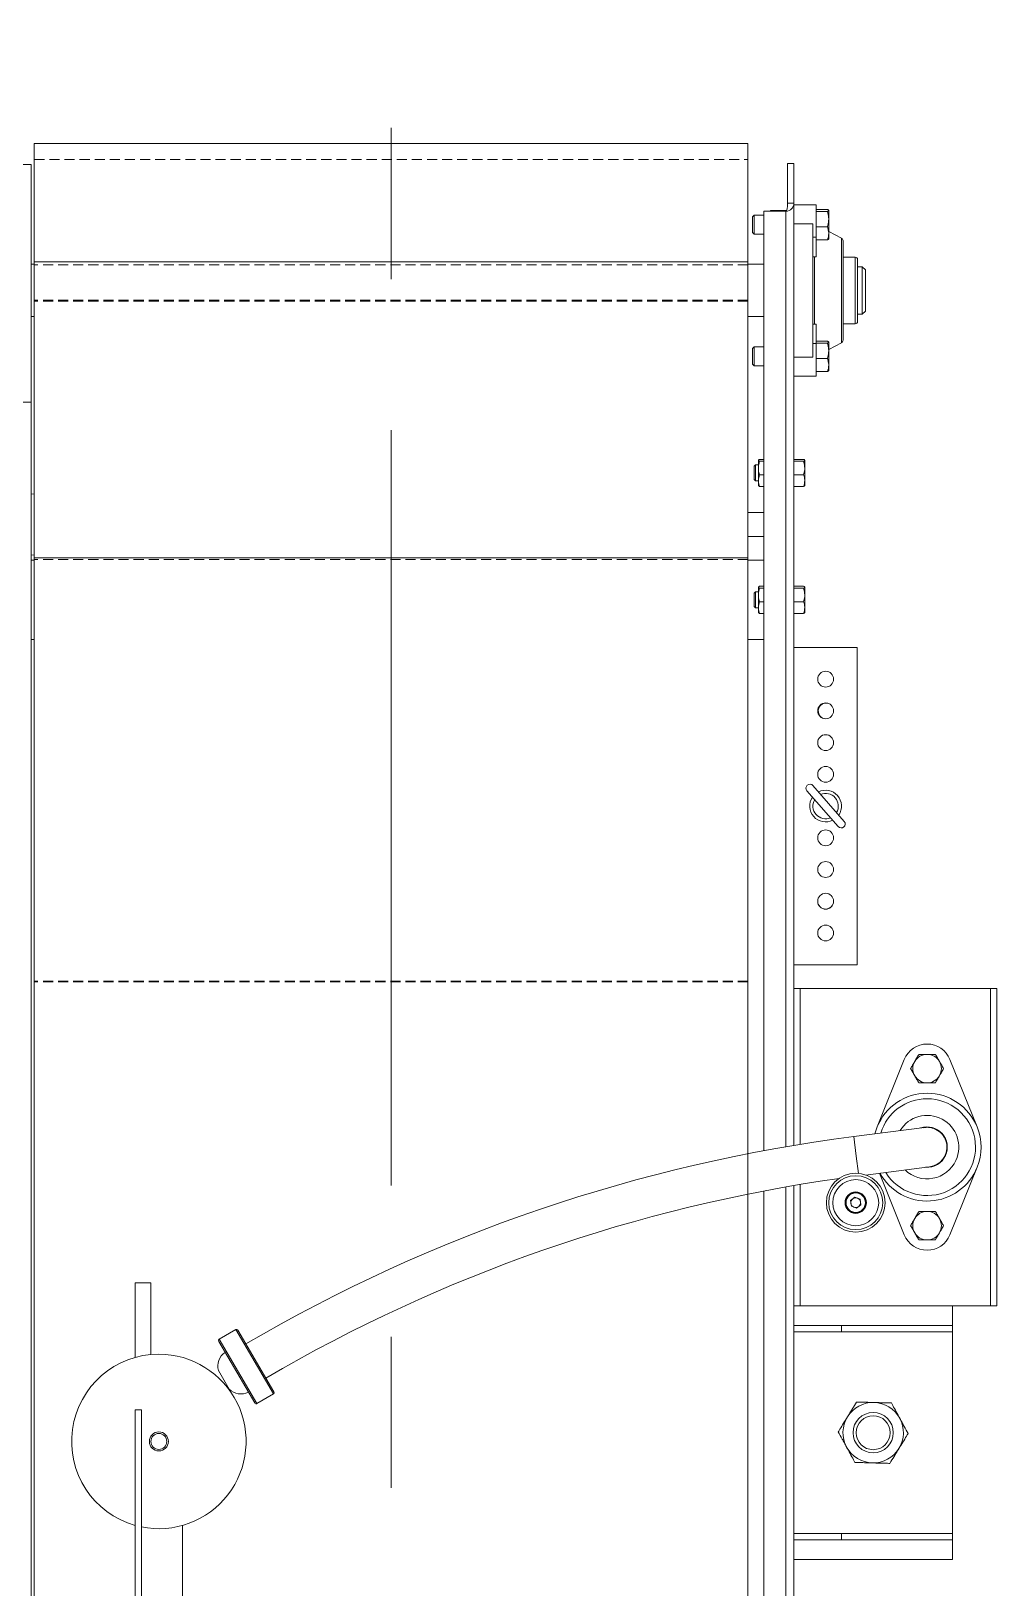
# Model space of a CAD drawing. Header units: millimetres. Extents: x 3220 to 226993, y 817 to 176024.
# Drawn here: x 52573 to 53182, y 147800 to 148781 of the extents above; entities that cross this region are included whole.
import ezdxf

# ---------------------------------------------------------------- set-up
doc = ezdxf.new("R2010")
doc.units = ezdxf.units.MM
doc.linetypes.add('AXES', pattern=[50.8, 31.75, -6.35, 6.35, -6.35])
doc.linetypes.add('HIDDEN', pattern=[9.525, 6.35, -3.175])
doc.layers.add('Axe', color=1, linetype='AXES', lineweight=9)

# ---------------------------------------------------------------- blocks, each defined once
blk = doc.blocks.new('Level 0m')
at = {"layer": 'Axe', "ltscale": 15}
blk.add_line((12000, -24500), (12000, -30500), dxfattribs=at)
blk = doc.blocks.new('dikiş bantı üst')
at = {"color": 7, "linetype": 'Continuous', "lineweight": 15}
for p, q in [((2370.09, 3265.96), (2370.09, 3241.96)), ((2520.09, 3265.96), (2520.09, 3241.96)), ((2431.46, 3239.96), (2357.04, 3239.96)), ((2357.04, 3239.96), (2357.04, 2789.96)), ((2520.09, 3241.96), (2370.09, 3241.96)), ((2431.46, 2789.96), (2431.46, 3239.96)), ((2618.09, 3239.96), (2431.46, 3239.96)), ((2433.09, 3241.96), (2433.09, 3239.96)), ((2466.09, 3239.96), (2466.09, 3241.96)), ((2520.09, 3241.96), (3345.09, 3241.96)), ((2578, 3241.96), (2577.72, 3239.96)), ((2616.47, 3239.96), (2616.18, 3241.96)), ((3345.09, 3239.96), (2618.09, 3239.96)), ((2618.09, 2789.96), (2618.09, 3239.96)), ((2619.59, 3239.96), (2619.59, 3241.96)), ((2669.59, 3241.96), (2669.59, 3239.96)), ((3122.18, 3176.4), (3075.09, 3176.4)), ((3075.09, 3166.4), (3075.09, 3176.4)), ((3505.09, 3176.4), (3155.09, 3176.4)), ((3155.09, 3172.4), (3155.09, 3176.4)), ((3505.09, 3172.4), (3155.09, 3172.4)), ((3120.32, 3166.4), (3075.09, 3166.4)), ((3228.01, 3146.4), (3432.18, 3146.4)), ((3110.67, 3123.3), (3104.6, 3112.94)), ((3112.04, 3123.65), (3150.86, 3100.91)), ((3142.08, 3117.07), (3130.43, 3123.89)), ((3104.96, 3111.57), (3143.79, 3088.83)), ((3145.16, 3089.18), (3151.22, 3099.54)), ((2431.46, 2789.96), (2357.04, 2789.96)), ((2403.06, 2786.96), (2402.09, 2786)), ((2406.17, 2786.96), (2403.06, 2786.96)), ((2413.13, 2786.96), (2406.17, 2786.96)), ((2414.09, 2786), (2413.13, 2786.96)), ((2618.09, 2789.96), (2431.46, 2789.96)), ((2433.09, 2789.96), (2433.09, 2779.96)), ((2466.09, 2779.96), (2466.09, 2789.96)), ((2486.06, 2786.96), (2485.09, 2786)), ((2489.17, 2786.96), (2486.06, 2786.96)), ((2496.13, 2786.96), (2489.17, 2786.96)), ((2497.09, 2786), (2496.13, 2786.96)), ((2589.59, 2789.96), (2589.59, 2779.96)), ((2604.59, 2779.96), (2604.59, 2789.96)), ((2993.72, 2789.96), (2618.09, 2789.96)), ((2619.59, 2789.96), (2619.59, 2779.96)), ((2669.59, 2789.96), (2669.59, 2779.96)), ((5239.84, 2789.96), (3019.21, 2789.96)), ((2399.59, 2765.96), (2399.59, 2779.96)), ((2991.81, 2779.96), (2399.59, 2779.96)), ((2402.09, 2786), (2402.09, 2779.96)), ((2405.8, 2786), (2402.09, 2786)), ((2414.09, 2786), (2405.8, 2786)), ((2414.09, 2779.96), (2414.09, 2786)), ((2485.09, 2786), (2485.09, 2779.96)), ((2488.8, 2786), (2485.09, 2786)), ((2497.09, 2786), (2488.8, 2786)), ((2497.09, 2779.96), (2497.09, 2786)), ((2556.05, 2782.65), (2556.05, 2779.96)), ((2561.54, 2783.36), (2556.66, 2783.36)), ((2557.27, 2782.65), (2557.27, 2779.96)), ((2560.42, 2785.96), (2559.59, 2785.13)), ((2559.59, 2785.13), (2559.59, 2783.36)), ((2569.59, 2785.13), (2559.59, 2785.13)), ((2568.76, 2785.96), (2560.42, 2785.96)), ((2569.47, 2783.36), (2561.54, 2783.36)), ((2565.81, 2782.65), (2565.81, 2779.96)), ((2569.59, 2785.13), (2568.76, 2785.96)), ((2569.47, 2783.36), (2572.59, 2783.36)), ((2569.59, 2783.36), (2569.59, 2785.13)), ((2573.13, 2782.65), (2573.13, 2779.96)), ((2636.05, 2782.65), (2636.05, 2779.96)), ((2641.54, 2783.36), (2636.66, 2783.36)), ((2637.27, 2782.65), (2637.27, 2779.96)), ((2640.42, 2785.96), (2639.59, 2785.13)), ((2639.59, 2785.13), (2639.59, 2783.36)), ((2649.59, 2785.13), (2639.59, 2785.13)), ((2648.76, 2785.96), (2640.42, 2785.96)), ((2649.47, 2783.36), (2641.54, 2783.36)), ((2645.81, 2782.65), (2645.81, 2779.96)), ((2649.59, 2785.13), (2648.76, 2785.96)), ((2649.47, 2783.36), (2652.59, 2783.36)), ((2649.59, 2783.36), (2649.59, 2785.13)), ((2653.13, 2782.65), (2653.13, 2779.96)), ((3963.59, 2779.96), (3017.25, 2779.96)), ((2399.09, 2775.76), (2399.59, 2775.76)), ((2399.59, 2775.09), (2399.09, 2774.96)), ((2399.09, 2765.76), (2399.09, 2774.96)), ((2369.59, 2764.96), (2394.59, 2764.96)), ((2369.59, 2760.96), (2369.59, 2764.96)), ((2369.59, 2760.96), (2394.59, 2760.96)), ((2394.59, 2760.96), (2394.59, 2764.96)), ((2674.59, 2760.96), (2394.59, 2760.96)), ((2395.59, 2748.96), (2395.59, 2760.96)), ((2407.59, 2748.96), (2407.59, 2760.96)), ((2491.59, 2748.96), (2491.59, 2760.96)), ((2503.59, 2748.96), (2503.59, 2760.96)), ((2556.05, 2760.96), (2556.05, 2754.82)), ((2557.27, 2760.96), (2557.27, 2754.82)), ((2565.81, 2760.96), (2565.81, 2754.82)), ((2573.13, 2760.96), (2573.13, 2754.82)), ((2636.05, 2760.96), (2636.05, 2754.82)), ((2637.27, 2760.96), (2637.27, 2754.82)), ((2645.81, 2760.96), (2645.81, 2754.82)), ((2653.13, 2760.96), (2653.13, 2754.82)), ((2874.59, 2760.96), (2674.59, 2760.96)), ((2674.59, 2760.96), (2674.59, 2720.96)), ((2874.59, 2760.96), (2874.59, 2720.96)), ((2988.46, 2760.96), (2874.59, 2760.96)), ((2889.59, 2760.96), (2988.46, 2760.96)), ((2889.59, 2760.96), (2889.59, 2756.96)), ((5219.59, 2760.96), (3013.81, 2760.96)), ((3013.81, 2760.96), (3089.59, 2760.96)), ((3089.59, 2760.96), (3089.59, 2756.96)), ((3102.09, 2730.96), (3102.09, 2760.96)), ((3106.09, 2730.96), (3106.09, 2760.96)), ((3106.09, 2660.96), (3106.09, 2760.96)), ((3233.09, 2730.96), (3233.09, 2760.96)), ((3233.09, 2660.96), (3233.09, 2760.96)), ((3237.09, 2730.96), (3237.09, 2760.96)), ((3249.59, 2760.96), (3249.59, 2660.96)), ((2395.59, 2748.96), (2395.59, 2746.96)), ((2491.59, 2748.96), (2407.59, 2748.96)), ((2416.08, 2746.96), (2416.08, 2748.96)), ((2428.36, 2746.96), (2428.36, 2748.96)), ((2470.83, 2746.96), (2470.83, 2748.96)), ((2483.11, 2746.96), (2483.11, 2748.96)), ((2503.59, 2746.96), (2503.59, 2748.96)), ((2556.66, 2754.11), (2561.54, 2754.11)), ((2561.54, 2754.11), (2569.47, 2754.11)), ((2569.47, 2754.11), (2572.59, 2754.11)), ((2636.66, 2754.11), (2641.54, 2754.11)), ((2641.54, 2754.11), (2649.47, 2754.11)), ((2649.47, 2754.11), (2652.59, 2754.11)), ((2761.66, 2748.96), (2784.23, 2729.2)), ((2787.52, 2732.96), (2764.95, 2752.72)), ((2889.59, 2756.96), (2987.8, 2756.96)), ((2889.59, 2636.97), (2889.59, 2756.96)), ((3013.14, 2756.96), (3089.59, 2756.96)), ((3089.59, 2636.97), (3089.59, 2756.96)), ((2416.08, 2746.96), (2395.59, 2746.96)), ((2398.49, 2746.96), (2398.49, 2739.81)), ((2404.66, 2739.01), (2399.17, 2739.01)), ((2399.85, 2746.96), (2399.85, 2739.81)), ((2404.66, 2739.01), (2413.58, 2739.01)), ((2409.46, 2746.96), (2409.46, 2739.81)), ((2412.33, 2739.01), (2416.53, 2731.03)), ((2413.58, 2739.01), (2417.09, 2739.01)), ((2428.36, 2746.96), (2416.08, 2746.96)), ((2417.7, 2746.96), (2417.7, 2739.81)), ((2483.11, 2746.96), (2470.83, 2746.96)), ((2481.49, 2746.96), (2481.49, 2739.81)), ((2487.66, 2739.01), (2482.17, 2739.01)), ((2482.65, 2731.03), (2486.86, 2739.01)), ((2482.85, 2746.96), (2482.85, 2739.81)), ((2503.59, 2746.96), (2483.11, 2746.96)), ((2487.66, 2739.01), (2496.58, 2739.01)), ((2492.46, 2746.96), (2492.46, 2739.81)), ((2496.58, 2739.01), (2500.09, 2739.01)), ((2500.7, 2746.96), (2500.7, 2739.81)), ((2480.89, 2729.96), (2418.3, 2729.96)), ((2428.59, 2729.96), (2428.59, 2722.26)), ((2470.59, 2722.26), (2470.59, 2729.96)), ((3106.09, 2730.96), (3102.09, 2730.96)), ((3102.09, 2730.96), (3102.09, 2660.96)), ((3106.09, 2730.96), (3106.09, 2660.96)), ((3237.09, 2730.96), (3233.09, 2730.96)), ((3233.09, 2660.96), (3233.09, 2730.96)), ((3237.09, 2730.96), (3237.09, 2660.96)), ((2469.09, 2720.76), (2430.09, 2720.76)), ((2434.59, 2720.76), (2434.59, 2717.86)), ((2464.59, 2717.86), (2464.59, 2720.76)), ((2874.59, 2720.96), (2674.59, 2720.96)), ((2982.9, 2723.18), (2977.19, 2678.55)), ((3023.31, 2725.24), (3021.11, 2722.49)), ((3022.4, 2719.21), (3021.11, 2722.49)), ((3022.4, 2719.21), (3025.88, 2718.68)), ((3023.31, 2725.24), (3026.79, 2724.71)), ((3025.88, 2718.68), (3028.07, 2721.43)), ((3026.79, 2724.71), (3028.07, 2721.43)), ((2434.59, 2717.86), (2436.59, 2715.86)), ((2434.59, 2717.86), (2464.59, 2717.86)), ((2462.59, 2715.86), (2436.59, 2715.86)), ((2462.59, 2715.86), (2464.59, 2717.86)), ((2976.89, 2708.5), (2934.3, 2691.34)), ((3001.99, 2675.37), (3007.16, 2715.77)), ((3044.89, 2691.34), (3006.04, 2706.99)), ((2977.25, 2677.64), (2977.41, 2679.37)), ((2934.3, 2662.58), (2976.89, 2645.42)), ((3002.3, 2645.42), (3044.89, 2662.58)), ((3102.09, 2660.96), (3089.59, 2660.96)), ((3106.09, 2660.96), (3102.09, 2660.96)), ((3233.09, 2660.96), (3106.09, 2660.96)), ((3106.09, 2660.96), (3106.09, 2660.96)), ((3237.09, 2660.96), (3233.09, 2660.96)), ((3233.09, 2660.96), (3233.09, 2660.96)), ((3249.59, 2660.96), (3237.09, 2660.96)), ((3089.59, 2636.97), (2889.59, 2636.97)), ((2889.59, 2636.97), (2889.59, 2632.96)), ((3089.59, 2632.96), (2889.59, 2632.96)), ((3089.59, 2632.96), (3089.59, 2636.97))]:
    blk.add_line(p, q, dxfattribs=at)
at = {"color": 7, "linetype": 'HIDDEN', "lineweight": 0}
for p, q in [((2357.04, 3239.96), (2456.4, 3239.96)), ((2455.66, 3239.96), (2367.04, 3239.96)), ((2367.04, 3239.96), (2367.04, 2789.96)), ((2433.42, 2789.96), (2433.42, 3239.96)), ((2619.11, 3239.96), (2433.42, 3239.96)), ((2455.66, 3239.96), (2884.88, 3239.96)), ((2455.66, 2789.96), (2455.66, 3239.96)), ((2456.4, 3239.96), (2885.31, 3239.96)), ((2456.4, 2789.96), (2456.4, 3239.96)), ((5239.07, 3239.96), (2619.11, 3239.96)), ((2619.11, 2789.96), (2619.11, 3239.96)), ((2884.88, 3239.96), (5094.52, 3239.96)), ((2884.88, 2789.96), (2884.88, 3239.96)), ((2885.31, 3239.96), (5124.9, 3239.96)), ((2885.31, 2789.96), (2885.31, 3239.96)), ((2357.04, 2789.96), (2456.4, 2789.96)), ((2455.66, 2789.96), (2367.04, 2789.96)), ((2619.11, 2789.96), (2433.42, 2789.96)), ((2455.66, 2789.96), (2884.88, 2789.96)), ((2456.4, 2789.96), (2885.31, 2789.96)), ((5239.07, 2789.96), (2619.11, 2789.96)), ((2884.88, 2789.96), (5094.52, 2789.96)), ((2885.31, 2789.96), (5124.9, 2789.96)), ((3019.21, 2789.96), (2993.72, 2789.96))]:
    blk.add_line(p, q, dxfattribs=at)
at = {"color": 8, "linetype": 'Continuous', "lineweight": 15}
for p, q in [((3110.67, 3123.3), (3151.22, 3099.54)), ((3104.6, 3112.94), (3145.16, 3089.18)), ((2989.3, 2765.96), (2399.59, 2765.96)), ((3963.59, 2765.96), (3014.68, 2765.96)), ((2470.83, 2747.89), (2428.36, 2747.89)), ((2416.53, 2731.03), (2482.65, 2731.03)), ((2428.59, 2722.26), (2470.59, 2722.26)), ((2982.9, 2723.18), (2995.3, 2721.6)), ((2995.3, 2721.6), (3006.18, 2720.21))]:
    blk.add_line(p, q, dxfattribs=at)
at = {"color": 7, "linetype": 'Continuous', "lineweight": 15, "flags": 128}
blk.add_lwpolyline([(2981.2, 2709.91), (2979.96, 2709.57), (2976.89, 2708.5)], dxfattribs=at)
at = {"color": 7, "linetype": 'Continuous', "lineweight": 15}
for centre, radius in [((3175.09, 3161.4), 6), ((3175.09, 3161.4), 5), ((2694.59, 2740.96), 5), ((2714.59, 2740.96), 5), ((2734.59, 2740.96), 5), ((2754.59, 2740.96), 5), ((2794.59, 2740.96), 5), ((2814.59, 2740.96), 5), ((2834.59, 2740.96), 5), ((2854.59, 2740.96), 5), ((3024.59, 2721.96), 18.5), ((3024.59, 2721.96), 17), ((3024.59, 2721.96), 14.5), ((3024.59, 2721.96), 6.75), ((3024.59, 2721.96), 6.5), ((3024.59, 2721.96), 6.1), ((3169.59, 2710.96), 12.7), ((3169.59, 2710.96), 10.7)]:
    blk.add_circle(centre, radius, dxfattribs=at)
for centre, radius, start, end in [((3175.09, 3161.4), 55, 15.82662, 180), ((3175.09, 3161.4), 55, 180, 11.53696), ((3111.53, 3122.79), 1, 59.63794, 149.63794), ((3127.58, 3113.99), 10.3, 73.97175, 146.97045), ((3105.46, 3112.44), 1, 149.63794, 239.63794), ((3134.83, 3109.74), 10.3, 332.30543, 45.30413), ((3987.22, 2594.74), 1012.5, 149.63794, 172.71186), ((3150.36, 3100.04), 1, 329.63794, 59.63794), ((3987.22, 2594.74), 987.5, 149.63794, 171.98177), ((3144.29, 3089.69), 1, 239.63794, 329.63794), ((2394.59, 2765.96), 5, 270, 0), ((2763.31, 2750.84), 2.5, 48.79225, 228.79225), ((2774.59, 2740.96), 10, 333.26976, 124.31473), ((2714.69, 2740.58), 5, 16.86443, 192.31385), ((2774.59, 2740.96), 10, 153.26976, 304.31473), ((2834.49, 2740.96), 5, 270, 89.42703), ((2418.3, 2731.96), 2, 207.75854, 270), ((2480.89, 2731.96), 2, 270, 332.24146), ((2785.88, 2731.08), 2.5, 228.79225, 48.79225), ((3169.59, 2710.96), 19.05, 61.55242, 121.55242), ((2430.09, 2722.26), 1.5, 180, 270), ((2469.09, 2722.26), 1.5, 270, 0), ((3024.59, 2721.96), 3.05, 141.41411, 201.41411), ((3024.59, 2721.96), 3.05, 201.41411, 261.41411), ((3024.59, 2721.96), 3.05, 81.41411, 141.41411), ((3024.59, 2721.96), 3.05, 261.41411, 321.41411), ((3024.59, 2721.96), 3.05, 21.41411, 81.41411), ((3024.59, 2721.96), 3.05, 321.41411, 21.41411), ((3169.59, 2710.96), 19.05, 121.55242, 181.55242), ((3169.59, 2710.96), 19.05, 1.55242, 61.55242), ((2989.59, 2676.96), 34, 111.9463, 248.0537), ((3169.59, 2710.96), 19.05, 181.55242, 241.55242), ((3169.59, 2710.96), 19.05, 301.55242, 1.55242), ((2989.59, 2676.96), 30.52, 106.89234, 180), ((2989.59, 2676.96), 30.52, 180, 58.53138), ((2989.59, 2676.96), 34, 291.9463, 61.14128), ((2940.09, 2676.96), 15.5, 111.9463, 248.0537), ((2989.59, 2676.96), 20, 121.39405, 294.64953), ((2989.59, 2676.96), 20, 294.64953, 44.02967), ((3039.09, 2676.96), 15.5, 291.9463, 68.0537), ((3169.59, 2710.96), 19.05, 241.55242, 301.55242), ((2940.09, 2676.96), 9, 120, 180), ((2940.09, 2676.96), 9, 60, 120), ((2940.09, 2676.96), 9, 0, 60), ((2989.59, 2676.96), 12.75, 161.34698, 294.64953), ((3039.09, 2676.96), 9, 120, 180), ((3039.09, 2676.96), 9, 60, 120), ((3039.09, 2676.96), 9, 0, 60), ((2940.09, 2676.96), 9, 180, 240), ((2940.09, 2676.96), 9, 240, 300), ((2940.09, 2676.96), 9, 300, 0), ((2989.59, 2676.96), 12.5, 172.71186, 262.71186), ((2989.59, 2676.96), 12.5, 172.71186, 262.71186), ((2989.59, 2676.96), 12.5, 262.71186, 352.71186), ((2989.59, 2676.96), 12.75, 294.64953, 4.07674), ((3039.09, 2676.96), 9, 180, 240), ((3039.09, 2676.96), 9, 240, 300), ((3039.09, 2676.96), 9, 300, 0), ((2989.59, 2676.96), 34, 248.0537, 291.9463)]:
    blk.add_arc(centre, radius, start, end, dxfattribs=at)
at = {"color": 8, "linetype": 'Continuous', "lineweight": 15}
for start, end in [(337.0022, 120.58229), (157.0022, 300.58229)]:
    blk.add_arc((2774.59, 2740.96), 8, start, end, dxfattribs=at)
at = {"color": 7, "linetype": 'Continuous', "lineweight": 15}
blk.add_ellipse((2394.59, 2765.96), major_axis=(5, 0), ratio=0.2, start_param=4.712389, end_param=6.283185, dxfattribs=at)
for points, knots in [([(2556.05, 2782.65), (2556.15, 2782.85), (2556.35, 2783.25), (2556.56, 2783.32), (2556.66, 2783.36)], [0, 0, 0, 0, 0.495458, 1, 1, 1, 1]), ([(2556.66, 2783.36), (2556.68, 2783.36), (2556.79, 2783.35), (2556.99, 2783.2), (2557.18, 2782.83), (2557.27, 2782.65)], [0, 0, 0, 0, 0.070086, 0.530782, 1, 1, 1, 1]), ([(2557.27, 2782.65), (2557.63, 2782.75), (2559.02, 2783.17), (2560.46, 2783.28), (2561.54, 2783.36)], [0, 0, 0, 0, 0.257551, 1, 1, 1, 1]), ([(2561.54, 2783.36), (2561.93, 2783.35), (2563.37, 2783.31), (2564.78, 2782.93), (2565.81, 2782.65)], [0, 0, 0, 0, 0.268634, 1, 1, 1, 1]), ([(2565.81, 2782.65), (2566.4, 2782.85), (2567.6, 2783.25), (2568.84, 2783.32), (2569.47, 2783.36)], [0, 0, 0, 0, 0.495458, 1, 1, 1, 1]), ([(2569.47, 2783.36), (2569.56, 2783.36), (2570.21, 2783.35), (2571.45, 2783.2), (2572.57, 2782.83), (2573.13, 2782.65)], [0, 0, 0, 0, 0.070086, 0.530782, 1, 1, 1, 1]), ([(2573.13, 2782.65), (2573.03, 2782.85), (2572.83, 2783.25), (2572.63, 2783.32), (2572.52, 2783.36)], [0, 0, 0, 0, 0.495458, 1, 1, 1, 1]), ([(2636.05, 2782.65), (2636.15, 2782.85), (2636.35, 2783.25), (2636.56, 2783.32), (2636.66, 2783.36)], [0, 0, 0, 0, 0.495458, 1, 1, 1, 1]), ([(2636.66, 2783.36), (2636.68, 2783.36), (2636.79, 2783.35), (2636.99, 2783.2), (2637.18, 2782.83), (2637.27, 2782.65)], [0, 0, 0, 0, 0.070086, 0.530782, 1, 1, 1, 1]), ([(2637.27, 2782.65), (2637.63, 2782.75), (2639.02, 2783.17), (2640.46, 2783.28), (2641.54, 2783.36)], [0, 0, 0, 0, 0.257551, 1, 1, 1, 1]), ([(2641.54, 2783.36), (2641.93, 2783.35), (2643.37, 2783.31), (2644.78, 2782.93), (2645.81, 2782.65)], [0, 0, 0, 0, 0.268634, 1, 1, 1, 1]), ([(2645.81, 2782.65), (2646.4, 2782.85), (2647.6, 2783.25), (2648.84, 2783.32), (2649.47, 2783.36)], [0, 0, 0, 0, 0.495458, 1, 1, 1, 1]), ([(2649.47, 2783.36), (2649.56, 2783.36), (2650.21, 2783.35), (2651.45, 2783.2), (2652.57, 2782.83), (2653.13, 2782.65)], [0, 0, 0, 0, 0.070086, 0.530782, 1, 1, 1, 1]), ([(2653.13, 2782.65), (2653.03, 2782.85), (2652.83, 2783.25), (2652.63, 2783.32), (2652.52, 2783.36)], [0, 0, 0, 0, 0.495458, 1, 1, 1, 1]), ([(2399.09, 2775.76), (2399.09, 2775.75), (2399.09, 2775.7), (2399.09, 2775.27), (2399.09, 2774.96)], [0, 0, 0, 0, 0.268634, 1, 1, 1, 1]), ([(2556.66, 2754.11), (2556.65, 2754.11), (2556.54, 2754.12), (2556.33, 2754.27), (2556.15, 2754.64), (2556.05, 2754.82)], [0, 0, 0, 0, 0.070086, 0.530782, 1, 1, 1, 1]), ([(2557.27, 2754.82), (2557.17, 2754.63), (2556.97, 2754.22), (2556.77, 2754.15), (2556.66, 2754.11)], [0, 0, 0, 0, 0.495458, 1, 1, 1, 1]), ([(2561.54, 2754.11), (2560.37, 2754.21), (2558.92, 2754.32), (2557.53, 2754.75), (2557.27, 2754.82)], [0, 0, 0, 0, 0.811304, 1, 1, 1, 1]), ([(2565.81, 2754.82), (2564.7, 2754.53), (2563.29, 2754.15), (2561.85, 2754.12), (2561.54, 2754.11)], [0, 0, 0, 0, 0.785622, 1, 1, 1, 1]), ([(2569.47, 2754.11), (2569.38, 2754.11), (2568.72, 2754.12), (2567.48, 2754.27), (2566.37, 2754.64), (2565.81, 2754.82)], [0, 0, 0, 0, 0.070086, 0.530782, 1, 1, 1, 1]), ([(2573.13, 2754.82), (2572.54, 2754.63), (2571.34, 2754.22), (2570.09, 2754.15), (2569.47, 2754.11)], [0, 0, 0, 0, 0.495458, 1, 1, 1, 1]), ([(2572.52, 2754.11), (2572.54, 2754.11), (2572.65, 2754.12), (2572.85, 2754.27), (2573.04, 2754.64), (2573.13, 2754.82)], [0, 0, 0, 0, 0.070086, 0.530782, 1, 1, 1, 1]), ([(2636.66, 2754.11), (2636.65, 2754.11), (2636.54, 2754.12), (2636.33, 2754.27), (2636.15, 2754.64), (2636.05, 2754.82)], [0, 0, 0, 0, 0.070086, 0.530782, 1, 1, 1, 1]), ([(2637.27, 2754.82), (2637.17, 2754.63), (2636.97, 2754.22), (2636.77, 2754.15), (2636.66, 2754.11)], [0, 0, 0, 0, 0.495458, 1, 1, 1, 1]), ([(2641.54, 2754.11), (2640.37, 2754.21), (2638.92, 2754.32), (2637.53, 2754.75), (2637.27, 2754.82)], [0, 0, 0, 0, 0.811304, 1, 1, 1, 1]), ([(2645.81, 2754.82), (2644.7, 2754.53), (2643.29, 2754.15), (2641.85, 2754.12), (2641.54, 2754.11)], [0, 0, 0, 0, 0.785622, 1, 1, 1, 1]), ([(2649.47, 2754.11), (2649.38, 2754.11), (2648.72, 2754.12), (2647.48, 2754.27), (2646.37, 2754.64), (2645.81, 2754.82)], [0, 0, 0, 0, 0.070086, 0.530782, 1, 1, 1, 1]), ([(2653.13, 2754.82), (2652.54, 2754.63), (2651.34, 2754.22), (2650.09, 2754.15), (2649.47, 2754.11)], [0, 0, 0, 0, 0.495458, 1, 1, 1, 1]), ([(2652.52, 2754.11), (2652.54, 2754.11), (2652.65, 2754.12), (2652.85, 2754.27), (2653.04, 2754.64), (2653.13, 2754.82)], [0, 0, 0, 0, 0.070086, 0.530782, 1, 1, 1, 1]), ([(2399.17, 2739.01), (2399.15, 2739.01), (2399.03, 2739.02), (2398.8, 2739.19), (2398.59, 2739.61), (2398.49, 2739.81)], [0, 0, 0, 0, 0.07009, 0.530784, 1, 1, 1, 1]), ([(2399.85, 2739.81), (2399.74, 2739.59), (2399.52, 2739.14), (2399.29, 2739.05), (2399.17, 2739.01)], [0, 0, 0, 0, 0.495458, 1, 1, 1, 1]), ([(2404.66, 2739.01), (2404.3, 2739.02), (2402.67, 2739.05), (2401.09, 2739.48), (2399.85, 2739.81)], [0, 0, 0, 0, 0.220364, 1, 1, 1, 1]), ([(2409.46, 2739.81), (2409.15, 2739.72), (2407.59, 2739.25), (2405.96, 2739.12), (2404.66, 2739.01)], [0, 0, 0, 0, 0.196353, 1, 1, 1, 1]), ([(2413.58, 2739.01), (2413.48, 2739.01), (2412.74, 2739.02), (2411.35, 2739.19), (2410.09, 2739.61), (2409.46, 2739.81)], [0, 0, 0, 0, 0.07009, 0.5307844, 1, 1, 1, 1]), ([(2417.7, 2739.81), (2417.03, 2739.59), (2415.68, 2739.14), (2414.28, 2739.05), (2413.58, 2739.01)], [0, 0, 0, 0, 0.495458, 1, 1, 1, 1]), ([(2417.01, 2739.01), (2417.03, 2739.01), (2417.15, 2739.02), (2417.38, 2739.19), (2417.59, 2739.61), (2417.7, 2739.81)], [0, 0, 0, 0, 0.07009, 0.530784, 1, 1, 1, 1]), ([(2482.17, 2739.01), (2482.15, 2739.01), (2482.03, 2739.02), (2481.8, 2739.19), (2481.59, 2739.61), (2481.49, 2739.81)], [0, 0, 0, 0, 0.07009, 0.530784, 1, 1, 1, 1]), ([(2482.85, 2739.81), (2482.74, 2739.59), (2482.52, 2739.14), (2482.29, 2739.05), (2482.17, 2739.01)], [0, 0, 0, 0, 0.495458, 1, 1, 1, 1]), ([(2487.66, 2739.01), (2487.3, 2739.02), (2485.67, 2739.05), (2484.09, 2739.48), (2482.85, 2739.81)], [0, 0, 0, 0, 0.220364, 1, 1, 1, 1]), ([(2492.46, 2739.81), (2492.15, 2739.72), (2490.59, 2739.25), (2488.96, 2739.12), (2487.66, 2739.01)], [0, 0, 0, 0, 0.196353, 1, 1, 1, 1]), ([(2496.58, 2739.01), (2496.48, 2739.01), (2495.74, 2739.02), (2494.35, 2739.19), (2493.09, 2739.61), (2492.46, 2739.81)], [0, 0, 0, 0, 0.07009, 0.5307844, 1, 1, 1, 1]), ([(2500.7, 2739.81), (2500.03, 2739.59), (2498.68, 2739.14), (2497.28, 2739.05), (2496.58, 2739.01)], [0, 0, 0, 0, 0.495458, 1, 1, 1, 1]), ([(2500.01, 2739.01), (2500.03, 2739.01), (2500.15, 2739.02), (2500.38, 2739.19), (2500.59, 2739.61), (2500.7, 2739.81)], [0, 0, 0, 0, 0.07009, 0.530784, 1, 1, 1, 1]), ([(3159.62, 2727.19), (3160.94, 2728), (3163.61, 2729.64), (3166.71, 2731.55), (3168.48, 2732.63), (3169, 2732.95)], [0, 0, 0, 0, 0.40629, 0.827265, 1, 1, 1, 1]), ([(3169, 2732.95), (3170.5, 2732.13), (3172.79, 2730.9), (3176.02, 2729.14), (3177.74, 2728.21), (3178.62, 2727.73), (3178.67, 2727.71)], [0, 0, 0, 0, 0.483911, 0.735193, 0.986341, 1, 1, 1, 1]), ([(3150.25, 2721.44), (3151.71, 2722.33), (3153.92, 2723.69), (3157.06, 2725.62), (3158.73, 2726.64), (3159.58, 2727.17), (3159.62, 2727.19)], [0, 0, 0, 0, 0.483911, 0.735193, 0.986341, 1, 1, 1, 1]), ([(3150.55, 2710.44), (3150.54, 2710.7), (3150.5, 2712.34), (3150.41, 2715.42), (3150.32, 2718.81), (3150.27, 2720.79), (3150.25, 2721.44)], [0, 0, 0, 0, 0.066532, 0.435283, 0.814551, 1, 1, 1, 1]), ([(3178.67, 2727.71), (3180.02, 2726.98), (3182.78, 2725.48), (3185.98, 2723.75), (3187.81, 2722.76), (3188.34, 2722.47)], [0, 0, 0, 0, 0.40629, 0.827265, 1, 1, 1, 1]), ([(3188.64, 2711.48), (3188.63, 2711.73), (3188.58, 2713.38), (3188.5, 2716.45), (3188.41, 2719.85), (3188.36, 2721.82), (3188.34, 2722.47)], [0, 0, 0, 0, 0.066532, 0.435283, 0.814551, 1, 1, 1, 1]), ([(3150.85, 2699.45), (3150.82, 2700.38), (3150.76, 2702.58), (3150.66, 2706.25), (3150.59, 2709.04), (3150.55, 2710.44)], [0, 0, 0, 0, 0.26546, 0.628076, 1, 1, 1, 1]), ([(3188.93, 2700.48), (3188.91, 2701.41), (3188.85, 2703.62), (3188.75, 2707.29), (3188.67, 2710.07), (3188.64, 2711.48)], [0, 0, 0, 0, 0.26546, 0.628076, 1, 1, 1, 1]), ([(3160.52, 2694.21), (3159.16, 2694.94), (3156.41, 2696.44), (3153.2, 2698.17), (3151.38, 2699.16), (3150.85, 2699.45)], [0, 0, 0, 0, 0.40629, 0.827265, 1, 1, 1, 1]), ([(3188.93, 2700.48), (3187.48, 2699.59), (3185.26, 2698.23), (3182.12, 2696.3), (3180.46, 2695.28), (3179.61, 2694.75), (3179.56, 2694.73)], [0, 0, 0, 0, 0.483911, 0.735193, 0.986341, 1, 1, 1, 1]), ([(3170.19, 2688.97), (3168.68, 2689.79), (3166.4, 2691.02), (3163.16, 2692.78), (3161.45, 2693.71), (3160.56, 2694.19), (3160.52, 2694.21)], [0, 0, 0, 0, 0.483911, 0.735193, 0.986341, 1, 1, 1, 1]), ([(3179.56, 2694.73), (3178.25, 2693.92), (3175.58, 2692.28), (3172.47, 2690.37), (3170.7, 2689.29), (3170.19, 2688.97)], [0, 0, 0, 0, 0.40629, 0.827265, 1, 1, 1, 1]), ([(2935.59, 2684.75), (2935.49, 2684.69), (2934.68, 2684.23), (2933.16, 2683.35), (2931.78, 2682.56), (2931.09, 2682.16)], [0, 0, 0, 0, 0.07009, 0.530784, 1, 1, 1, 1]), ([(2931.09, 2682.16), (2931.09, 2680.82), (2931.09, 2679.11), (2931.09, 2677.35), (2931.09, 2676.96)], [0, 0, 0, 0, 0.779636, 1, 1, 1, 1]), ([(2940.09, 2687.35), (2939.36, 2686.93), (2937.89, 2686.08), (2936.36, 2685.2), (2935.59, 2684.75)], [0, 0, 0, 0, 0.495458, 1, 1, 1, 1]), ([(2944.59, 2684.75), (2944.49, 2684.82), (2943.68, 2685.28), (2942.16, 2686.16), (2940.78, 2686.95), (2940.09, 2687.35)], [0, 0, 0, 0, 0.07009, 0.5307844, 1, 1, 1, 1]), ([(2949.09, 2682.16), (2948.36, 2682.58), (2946.89, 2683.43), (2945.36, 2684.31), (2944.59, 2684.75)], [0, 0, 0, 0, 0.495458, 1, 1, 1, 1]), ([(2949.09, 2676.96), (2949.09, 2677.35), (2949.09, 2679.11), (2949.09, 2680.82), (2949.09, 2682.16)], [0, 0, 0, 0, 0.220364, 1, 1, 1, 1]), ([(3034.59, 2684.75), (3034.49, 2684.69), (3033.68, 2684.23), (3032.16, 2683.35), (3030.78, 2682.56), (3030.09, 2682.16)], [0, 0, 0, 0, 0.07009, 0.530784, 1, 1, 1, 1]), ([(3030.09, 2682.16), (3030.09, 2680.82), (3030.09, 2679.11), (3030.09, 2677.35), (3030.09, 2676.96)], [0, 0, 0, 0, 0.779636, 1, 1, 1, 1]), ([(3039.09, 2687.35), (3038.36, 2686.93), (3036.89, 2686.08), (3035.36, 2685.2), (3034.59, 2684.75)], [0, 0, 0, 0, 0.495458, 1, 1, 1, 1]), ([(3043.59, 2684.75), (3043.49, 2684.82), (3042.68, 2685.28), (3041.16, 2686.16), (3039.78, 2686.95), (3039.09, 2687.35)], [0, 0, 0, 0, 0.07009, 0.530784, 1, 1, 1, 1]), ([(3048.09, 2682.16), (3047.36, 2682.58), (3045.89, 2683.43), (3044.36, 2684.31), (3043.59, 2684.75)], [0, 0, 0, 0, 0.495458, 1, 1, 1, 1]), ([(3048.09, 2676.96), (3048.09, 2677.35), (3048.09, 2679.11), (3048.09, 2680.82), (3048.09, 2682.16)], [0, 0, 0, 0, 0.220364, 1, 1, 1, 1]), ([(2931.09, 2676.96), (2931.09, 2675.55), (2931.09, 2673.79), (2931.09, 2672.1), (2931.09, 2671.76)], [0, 0, 0, 0, 0.803647, 1, 1, 1, 1]), ([(2931.09, 2671.76), (2931.82, 2671.34), (2933.3, 2670.49), (2934.82, 2669.61), (2935.59, 2669.17)], [0, 0, 0, 0, 0.495458, 1, 1, 1, 1]), ([(2935.59, 2669.17), (2935.7, 2669.1), (2936.51, 2668.64), (2938.03, 2667.76), (2939.4, 2666.97), (2940.09, 2666.57)], [0, 0, 0, 0, 0.07009, 0.5307844, 1, 1, 1, 1]), ([(2940.09, 2666.57), (2940.82, 2666.99), (2942.3, 2667.84), (2943.82, 2668.72), (2944.59, 2669.17)], [0, 0, 0, 0, 0.495458, 1, 1, 1, 1]), ([(2944.59, 2669.17), (2944.7, 2669.23), (2945.51, 2669.69), (2947.03, 2670.57), (2948.4, 2671.36), (2949.09, 2671.76)], [0, 0, 0, 0, 0.07009, 0.5307844, 1, 1, 1, 1]), ([(2949.09, 2671.76), (2949.09, 2672.1), (2949.09, 2673.79), (2949.09, 2675.55), (2949.09, 2676.96)], [0, 0, 0, 0, 0.196353, 1, 1, 1, 1]), ([(3030.09, 2676.96), (3030.09, 2675.55), (3030.09, 2673.79), (3030.09, 2672.1), (3030.09, 2671.76)], [0, 0, 0, 0, 0.803647, 1, 1, 1, 1]), ([(3030.09, 2671.76), (3030.82, 2671.34), (3032.3, 2670.49), (3033.82, 2669.61), (3034.59, 2669.17)], [0, 0, 0, 0, 0.495458, 1, 1, 1, 1]), ([(3034.59, 2669.17), (3034.7, 2669.1), (3035.51, 2668.64), (3037.03, 2667.76), (3038.4, 2666.97), (3039.09, 2666.57)], [0, 0, 0, 0, 0.07009, 0.530784, 1, 1, 1, 1]), ([(3039.09, 2666.57), (3039.82, 2666.99), (3041.3, 2667.84), (3042.82, 2668.72), (3043.59, 2669.17)], [0, 0, 0, 0, 0.495458, 1, 1, 1, 1]), ([(3043.59, 2669.17), (3043.7, 2669.23), (3044.51, 2669.69), (3046.03, 2670.57), (3047.4, 2671.36), (3048.09, 2671.76)], [0, 0, 0, 0, 0.07009, 0.530784, 1, 1, 1, 1]), ([(3048.09, 2671.76), (3048.09, 2672.1), (3048.09, 2673.79), (3048.09, 2675.55), (3048.09, 2676.96)], [0, 0, 0, 0, 0.196353, 1, 1, 1, 1])]:
    blk.add_open_spline(points, degree=3, knots=knots, dxfattribs=at)

msp = doc.modelspace()

# ---------------------------------------------------------------- block references
at = {"color": 2}
msp.add_blockref('Level 0m', (40800.02, 173791.76), dxfattribs=at)
at = {"xscale": -1, "rotation": 90}
msp.add_blockref('dikiş bantı üst', (55814.98, 151067.36), dxfattribs=at)

doc.saveas('drawing.dxf')
